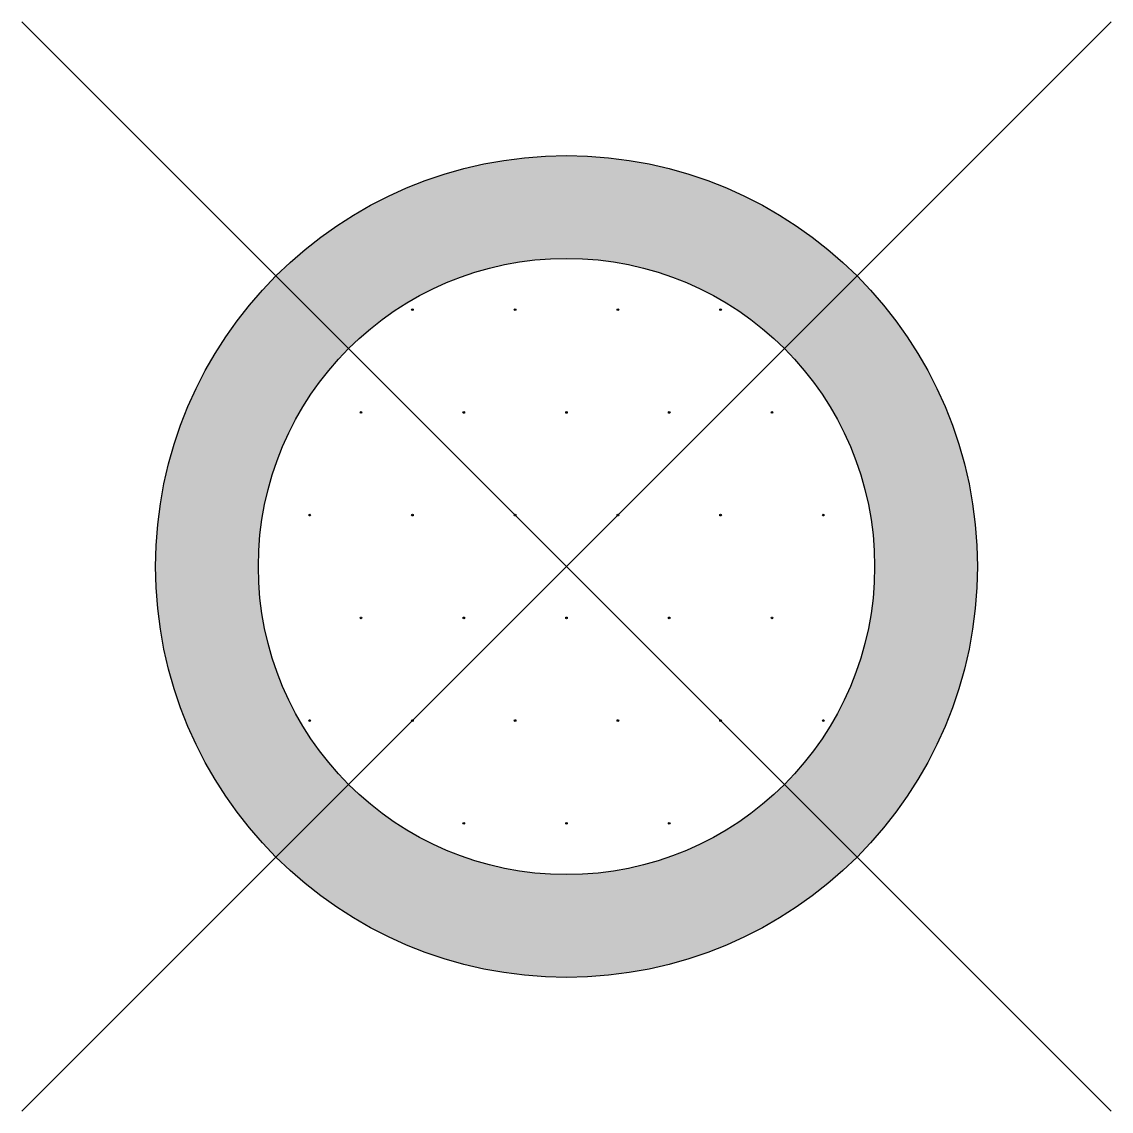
# Model space of a CAD drawing. Extents: x -2.65 to 2.65, y -2.65 to 2.65.
import ezdxf

# ---------------------------------------------------------------- set-up
doc = ezdxf.new("R2010")
doc.units = 0
doc.header["$LTSCALE"] = 0.2

msp = doc.modelspace()

# ---------------------------------------------------------------- hatches: boundary and pattern name
h = msp.add_hatch(color=256)
h.dxf.hatch_style = 1
h.paths.add_polyline_path([(-2, 0, 1), (2, 0, 1)])
h.paths.add_polyline_path([(1.5, 0, -1), (-1.5, 0, -1)], flags=16)
h.paths.add_polyline_path([(-0.996, 0.75, -1), (-1.004, 0.75, -1)], flags=0)
h.paths.add_polyline_path([(-1.246, 0.25, -1), (-1.254, 0.25, -1)], flags=0)
h.paths.add_polyline_path([(-0.746, 1.25, -1), (-0.754, 1.25, -1)], flags=0)
h.paths.add_polyline_path([(-0.746, 0.25, -1), (-0.754, 0.25, -1)], flags=0)
h.paths.add_polyline_path([(-0.496, 0.75, -1), (-0.504, 0.75, -1)], flags=0)
h.paths.add_polyline_path([(-0.996, -0.25, -1), (-1.004, -0.25, -1)], flags=0)
h.paths.add_polyline_path([(-0.246, 1.25, -1), (-0.254, 1.25, -1)], flags=0)
h.paths.add_polyline_path([(-0.246, 0.25, -1), (-0.254, 0.25, -1)], flags=0)
h.paths.add_polyline_path([(0.004, 0.75, -1), (-0.004, 0.75, -1)], flags=0)
h.paths.add_polyline_path([(-0.496, -0.25, -1), (-0.504, -0.25, -1)], flags=0)
h.paths.add_polyline_path([(-1.246, -0.75, -1), (-1.254, -0.75, -1)], flags=0)
h.paths.add_polyline_path([(0.254, 1.25, -1), (0.246, 1.25, -1)], flags=0)
h.paths.add_polyline_path([(-0.746, -0.75, -1), (-0.754, -0.75, -1)], flags=0)
h.paths.add_polyline_path([(0.254, 0.25, -1), (0.246, 0.25, -1)], flags=0)
h.paths.add_polyline_path([(0.004, -0.25, -1), (-0.004, -0.25, -1)], flags=0)
h.paths.add_polyline_path([(0.504, 0.75, -1), (0.496, 0.75, -1)], flags=0)
h.paths.add_polyline_path([(-0.246, -0.75, -1), (-0.254, -0.75, -1)], flags=0)
h.paths.add_polyline_path([(0.754, 1.25, -1), (0.746, 1.25, -1)], flags=0)
h.paths.add_polyline_path([(0.504, -0.25, -1), (0.496, -0.25, -1)], flags=0)
h.paths.add_polyline_path([(0.754, 0.25, -1), (0.746, 0.25, -1)], flags=0)
h.paths.add_polyline_path([(-0.496, -1.25, -1), (-0.504, -1.25, -1)], flags=0)
h.paths.add_polyline_path([(0.254, -0.75, -1), (0.246, -0.75, -1)], flags=0)
h.paths.add_polyline_path([(1.004, 0.75, -1), (0.996, 0.75, -1)], flags=0)
h.paths.add_polyline_path([(0.004, -1.25, -1), (-0.004, -1.25, -1)], flags=0)
h.paths.add_polyline_path([(1.004, -0.25, -1), (0.996, -0.25, -1)], flags=0)
h.paths.add_polyline_path([(0.754, -0.75, -1), (0.746, -0.75, -1)], flags=0)
h.paths.add_polyline_path([(1.254, 0.25, -1), (1.246, 0.25, -1)], flags=0)
h.paths.add_polyline_path([(0.504, -1.25, -1), (0.496, -1.25, -1)], flags=0)
h.paths.add_polyline_path([(1.254, -0.75, -1), (1.246, -0.75, -1)], flags=0)

# ---------------------------------------------------------------- linework, layer by layer
for p, q in [((-2.6517, -2.6517), (2.6517, 2.6517)), ((2.6517, -2.6517), (-2.6517, 2.6517))]:
    msp.add_line(p, q)
for centre, radius in [((0, 0), 2), ((0, 0), 1.5), ((-0.75, 1.25), 0.004), ((-0.25, 1.25), 0.004), ((0.25, 1.25), 0.004), ((0.75, 1.25), 0.004), ((-1, 0.75), 0.004), ((-0.5, 0.75), 0.004), ((0, 0.75), 0.004), ((0.5, 0.75), 0.004), ((1, 0.75), 0.004), ((-1.25, 0.25), 0.004), ((-0.75, 0.25), 0.004), ((-0.25, 0.25), 0.004), ((0.25, 0.25), 0.004), ((0.75, 0.25), 0.004), ((1.25, 0.25), 0.004), ((-1, -0.25), 0.004), ((-0.5, -0.25), 0.004), ((0, -0.25), 0.004), ((0.5, -0.25), 0.004), ((1, -0.25), 0.004), ((-1.25, -0.75), 0.004), ((-0.75, -0.75), 0.004), ((-0.25, -0.75), 0.004), ((0.25, -0.75), 0.004), ((0.75, -0.75), 0.004), ((1.25, -0.75), 0.004), ((-0.5, -1.25), 0.004), ((0, -1.25), 0.004), ((0.5, -1.25), 0.004)]:
    msp.add_circle(centre, radius)

doc.saveas('drawing.dxf')
